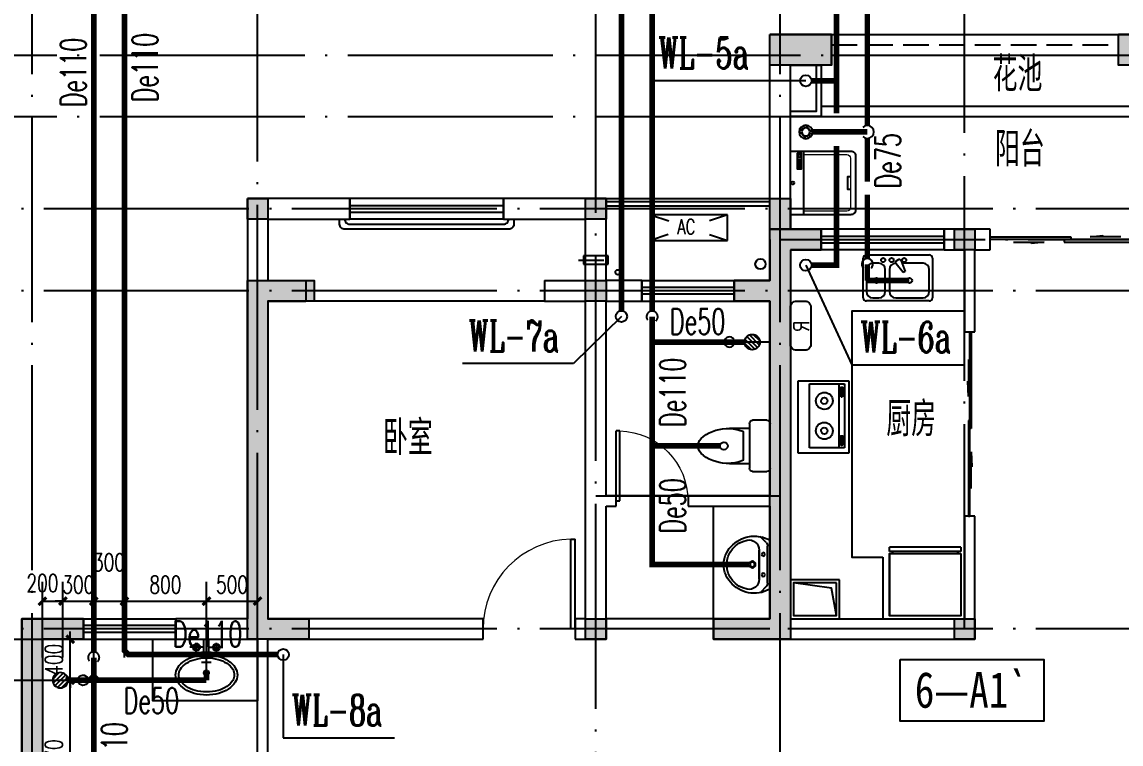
# Model space of a CAD drawing. Extents: x -287580 to -53108, y -522338 to -82629.
# Drawn here: x -226309 to -215583, y -339438 to -332393 of the extents above; entities that cross this region are included whole.
import ezdxf
from ezdxf.enums import TextEntityAlignment as Align

# ---------------------------------------------------------------- set-up
doc = ezdxf.new("R2010")
doc.units = 0
doc.header["$LTSCALE"] = 1000
doc.header["$MEASUREMENT"] = 0
doc.linetypes.add('DASH', pattern=[0.35, 0.25, -0.1])
doc.linetypes.add('DOTE', pattern=[2.42, 2, -0.2, 0.02, -0.2])
for name, color, linetype in [('DIM_污水', 3, 'Continuous'), ('DOTE', 99, 'Continuous'), ('EQUIP_地漏', 7, 'Continuous'), ('EQUIP_污水', 7, 'Continuous'), ('kan', 146, 'Continuous'), ('KTIAO', 124, 'Continuous'), ('PIPE-污水', 2, 'Continuous'), ('PUB_TEXT', 7, 'Continuous'), ('TEXT_污水', 4, 'Continuous'), ('TWT_DIM', 3, 'Continuous'), ('VPIPE-污水', 2, 'Continuous'), ('WALL', 9, 'Continuous'), ('WINDOW', 99, 'Continuous'), ('冷凝水管', 6, 'Continuous'), ('填充', 8, 'Continuous'), ('家具', 187, 'Continuous'), ('文字2', 7, 'Continuous'), ('栏杆', 169, 'Continuous'), ('空调、空调洞', 66, 'Continuous'), ('给排水标注', 4, 'Continuous'), ('表格', 157, 'Continuous')]:
    doc.layers.add(name, color=color, linetype=linetype)
doc.layers.add('RENDERING', color=125, linetype='Continuous', lineweight=13)
doc.layers.add('洁、厨具', color=8, linetype='Continuous', lineweight=9)
doc.styles.add('-宋体', font='', dxfattribs={"width": 0.8})
doc.styles.add('_ROMANC', font='romanc__.ttf', dxfattribs={"width": 0.700005})
doc.styles.add('_SIMPLEX', font='SIMPLEX.shx', dxfattribs={"width": 0.75})
doc.styles.add('_TCH_DIM_T3', font='SIMPLEX', dxfattribs={"width": 0.705882, "bigfont": 'GBCBIG'})
doc.styles.add('_TWT_PIPEDN', font='SIMPLEX', dxfattribs={"width": 0.8, "height": 2.5, "bigfont": 'HZTXT'})
doc.styles.add('_TWT_SERIAL', font='COMPLEX', dxfattribs={"width": 0.8, "height": 3, "bigfont": 'HZTXT'})
doc.styles.add('DIM_FONT', font='simplex_.ttf', dxfattribs={"width": 0.7, "bigfont": 'GBCBIG'})
doc.styles.get("Standard").update_dxf_attribs({"font": 'gbenor.shx', "bigfont": 'gbcbig.shx'})
doc.styles.get('-宋体').set_extended_font_data('SimSun')
doc.dimstyles.new('_TWT_ARCH&&75', dxfattribs={"dimtxt": 172.125, "dimasz": 75, "dimexe": 187.5, "dimexo": 225, "dimgap": 75, "dimtad": 1, "dimdec": 0, "dimzin": 0, "dimdsep": 46, "dimtxsty": '_TCH_DIM_T3', "dimblk": 'ARCHTICK', "dimcen": 0.09, "dimclrd": 4, "dimclre": 4, "dimclrt": 4, "dimazin": 2, "dimtfac": 1, "dimtdec": 0, "dimtix": 1, "dimtmove": 2, "dimatfit": 3, "dimfxl": 0, "dimtolj": 1, "dimtzin": 0, "dimarcsym": 0})

# ---------------------------------------------------------------- blocks, each defined once
blk = doc.blocks.new('ASDGFSDFGGDF')
at = {"layer": '家具'}
for p, q in [((695, -609), (695, 0)), ((695, -609), (695, 0)), ((0, -670), (0, -629)), ((0, -629), (28, -629)), ((28, -629), (28, -609)), ((695, -609), (666, -609)), ((666, -609), (666, -629)), ((666, -629), (695, -629)), ((695, -629), (695, -670)), ((0, -670), (695, -670))]:
    blk.add_line(p, q, dxfattribs=at)
for points in [[(0, -609), (0, 0), (695, 0), (695, -609)], [(666, -609), (28, -609), (28, -629), (666, -629)]]:
    blk.add_lwpolyline(points, close=True, dxfattribs=at)
blk = doc.blocks.new('sdfdsfgf')
at = {"layer": '家具'}
for points in [[(1414289, 21341), (1413809, 21341), (1413809, 20961), (1414289, 20961), (1414289, 21341)], [(1414259, 20991), (1414211, 21259), (1413839, 21311)]]:
    blk.add_lwpolyline(points, dxfattribs=at)
blk.add_lwpolyline([(1414259, 21311), (1413839, 21311), (1413839, 20991), (1414259, 20991)], close=True, dxfattribs=at)
blk = doc.blocks.new('A$C685A49D5')
at = {"layer": '家具'}
for p, q in [((31, 450), (644, 450)), ((0, 31), (0, 419)), ((153, 368), (92, 368)), ((390, 277), (320, 363)), ((340, 402), (325, 393)), ((369, 391), (408, 287)), ((583, 368), (377, 368)), ((675, 419), (675, 31)), ((31, 307), (31, 92)), ((215, 92), (215, 307)), ((256, 307), (256, 92)), ((408, 287), (390, 277)), ((644, 92), (644, 307)), ((644, 0), (31, 0)), ((92, 31), (153, 31)), ((317, 31), (583, 31))]:
    blk.add_line(p, q, dxfattribs=at)
for centre, radius in [((194, 399), 20.5), ((276, 399), 20.5), ((399, 399), 20.5), ((128, 199), 25.6), ((450, 199), 25.6)]:
    blk.add_circle(centre, radius, dxfattribs=at)
for centre, radius, start, end in [((31, 419), 30.7, 90, 180), ((644, 419), 30.7, 0, 90), ((92, 307), 61.4, 90, 180), ((153, 307), 61.4, 0, 90), ((317, 307), 61.4, 90, 180), ((335, 376), 20.5, 120, 219.4623), ((350, 384), 20.5, 20.5377, 120), ((583, 307), 61.4, 0, 90), ((31, 31), 30.7, 180, 270), ((92, 92), 61.4, 180, 270), ((153, 92), 61.4, 270, 0), ((317, 92), 61.4, 180, 270), ((583, 92), 61.4, 270, 0), ((644, 31), 30.7, 270, 0)]:
    blk.add_arc(centre, radius, start, end, dxfattribs=at)
at = {"layer": '家具', "style": 'DIM_FONT', "width": 0.8, "flags": 9}
for tag in ['YSIZE', 'XSIZE']:
    blk.add_attdef(tag, (338, 450), '', height=0.5, rotation=270, dxfattribs=at)
blk = doc.blocks.new('$plan$00001601')
at = {"layer": '家具'}
for p, q in [((-350, 16), (350, 16)), ((-350, -484), (-350, 16)), ((350, 16), (350, -484)), ((-323, -98), (-323, -440)), ((299, -98), (-323, -98)), ((299, -440), (299, -98)), ((-323, -384), (299, -384)), ((-291, -407), (-291, -418)), ((-216, -416), (-280, -416)), ((-280, -416), (-280, -433)), ((-216, -433), (-216, -416)), ((-199, -408), (-199, -418)), ((182, -407), (182, -418)), ((193, -416), (193, -433)), ((257, -416), (193, -416)), ((257, -433), (257, -416)), ((274, -408), (274, -418)), ((350, -484), (-350, -484)), ((-323, -440), (299, -440)), ((-280, -433), (-216, -433)), ((193, -433), (257, -433))]:
    blk.add_line(p, q, dxfattribs=at)
for points in [[(-199, -408, 0.259034), (-201, -404, 0.076276), (-213, -399, 0.036515), (-226, -397, 0.026615), (-245, -396, 0.026615), (-264, -397, 0.036515), (-277, -399, 0.076276), (-289, -404, 0.259034), (-291, -408, 0.078462), (-291, -409, 0.056762)], [(-199, -418, 0.259034), (-201, -415, 0.076276), (-213, -410, 0.036515), (-226, -407, 0.026615), (-245, -406, 0.026615), (-264, -407, 0.036515), (-277, -410, 0.076276), (-289, -415, 0.259034), (-291, -418, 0.259034), (-289, -422, 0.056762), (-280, -426, 0.036515)], [(-216, -427, 0.008736), (-213, -427, 0.076276), (-201, -422, 0.259034), (-199, -418, 0.259034)], [(274, -408, 0.259034), (272, -404, 0.076276), (260, -399, 0.036515), (247, -397, 0.026615), (228, -396, 0.026615), (209, -397, 0.036515), (196, -399, 0.076276), (184, -404, 0.259034), (182, -408, 0.078462), (182, -409, 0.056762)], [(274, -418, 0.259034), (272, -415, 0.076276), (260, -410, 0.036515), (247, -407, 0.026615), (228, -406, 0.026615), (209, -407, 0.036515), (196, -410, 0.076276), (184, -415, 0.259034), (182, -418, 0.259034), (184, -422, 0.056762), (193, -426, 0.036515)], [(257, -427, 0.008736), (260, -427, 0.076276), (272, -422, 0.259034), (274, -418, 0.259034)]]:
    blk.add_lwpolyline(points, format="xyb", dxfattribs=at)
for centre, radius, start, end in [((-158, -243), 82.5, 0.964, 0), ((-158, -243), 31.6, 0.6532, 0), ((134, -243), 82.5, 180, 179.036), ((134, -243), 31.6, 180, 179.3468)]:
    blk.add_arc(centre, radius, start, end, dxfattribs=at)
blk = doc.blocks.new('A$C3451006C')
blk.add_lwpolyline([(-50, 330), (-50, -30, 0.414214), (10, -90), (90, -90, 0.414214), (150, -30), (150, 330, 0.414214), (90, 390), (10, 390, 0.414214)], format="xyb", close=True)
at = {"style": '_SIMPLEX', "width": 0.8}
blk.add_text('R', height=150, rotation=270, dxfattribs=at).set_placement((-32, 144), align=Align.CENTER)
blk = doc.blocks.new('$plan$00001623')
at = {"layer": '家具', "linetype": 'Continuous'}
blk.add_line((-341, -145), (342, -145), dxfattribs=at)
at = {"layer": '家具'}
blk.add_lwpolyline([(295, -706), (-295, -706, -0.414214), (-345, -656), (-345, 0), (345, 0), (345, -656, -0.414214)], format="xyb", close=True, dxfattribs=at)
for points in [[(323, -72), (152, -72), (152, -120), (323, -120)], [(163, -86), (177, -86), (177, -99), (163, -99)], [(189, -86), (202, -86), (202, -99), (189, -99)], [(213, -86), (227, -86), (227, -99), (213, -99)], [(239, -86), (253, -86), (253, -99), (239, -99)], [(281, -110), (309, -110), (309, -80), (281, -80)]]:
    blk.add_lwpolyline(points, close=True, dxfattribs=at)
at = {"layer": '家具', "lineweight": 13}
blk.add_lwpolyline([(307, -145), (307, -611, -0.414214), (267, -651), (-267, -651, -0.414214), (-307, -611), (-307, -145)], format="xyb", dxfattribs=at)
at = {"layer": '家具'}
blk.add_lwpolyline([(-71, -651), (-71, -623), (0, -623), (71, -623), (71, -651)], dxfattribs=at)
blk.add_circle((0, -25), 16, dxfattribs=at)
blk = doc.blocks.new('90304092557924')
at = {"layer": 'KTIAO', "color": 99}
for p, q in [((-375, 125), (-198, 66)), ((-375, 125), (-375, -125)), ((375, 125), (-375, 125)), ((375, 125), (198, 66)), ((375, -125), (375, 125)), ((-203, -68), (-375, -125)), ((200, -67), (375, -125)), ((-375, -125), (375, -125))]:
    blk.add_line(p, q, dxfattribs=at)
at = {"layer": 'KTIAO', "color": 99, "style": '_ROMANC', "width": 0.7}
blk.add_text('AC', height=148.6, dxfattribs=at).set_placement((-113, -66))
at = {"layer": 'KTIAO', "color": 99, "style": 'DIM_FONT', "oblique": 0, "width": 0.6, "flags": 9}
for tag in ['XSIZE', 'YSIZE']:
    blk.add_attdef(tag, (-375, -125), '', height=0.5, dxfattribs=at)
blk = doc.blocks.new('M_E6')
for p, q in [((-240, 0), (-270, -79)), ((240, 0), (-240, 0)), ((-237, 0), (239, 0)), ((240, 0), (270, -79)), ((-213, -36), (-271, -91)), ((-179, -23), (181, -23)), ((141, -105), (-141, -105)), ((-141, -105), (141, -105)), ((217, -37), (274, -95))]:
    blk.add_line(p, q)
for centre, radius in [((-99, -65), 16.3), ((101, -65), 16.3), ((2, -172), 31.6), ((2, -172), 23)]:
    blk.add_circle(centre, radius)
for centre, radius, start, end in [((28, -152), 307, 166.1751, 244.7296), ((-141, -205), 100, 90, 190.5602), ((-179, -73), 50, 90, 133.181), ((-28, -152), 307, 297.0639, 13.8249), ((141, -205), 100, 349.4398, 90), ((181, -73), 50, 44.5607, 90), ((0, -179), 243, 190.5602, 349.4398), ((0, -201), 250, 245.8071, 296.4628), ((28, -152), 307, 266.589, 266.5936)]:
    blk.add_arc(centre, radius, start, end)
at = {"width": 0.8, "flags": 9}
for tag in ['XSIZE', 'YSIZE']:
    blk.add_attdef(tag, (0, 0), '', height=0.5, dxfattribs=at)
blk = doc.blocks.new('1')
for p, q in [((-520, 231), (-380, 231)), ((-550, -239), (-550, 201)), ((-350, 201), (-350, 151)), ((-350, 151), (-350, -189)), ((-350, 151), (-154, 151)), ((-289, 121), (-289, -159)), ((-154, -189), (-350, -189)), ((-350, -189), (-350, -239)), ((-380, -269), (-520, -269))]:
    blk.add_line(p, q)
for centre, radius, start, end in [((-520, 201), 30, 90, 180), ((-380, 201), 30, 360, 90), ((-137, -247), 398, 92.544, 112.5495), ((-137, -247), 398, 53.3619, 92.544), ((40, -19), 110, 303.4509, 56.5491), ((-137, 208), 398, 247.4505, 267.456), ((-137, 208), 398, 267.456, 306.6381), ((-520, -239), 30, 180, 270), ((-380, -239), 30, 270, 360)]:
    blk.add_arc(centre, radius, start, end)
blk = doc.blocks.new('4')
at = {"layer": '家具'}
for p, q in [((2941801, -560087), (2941801, -559951)), ((2941897, -560087), (2941723, -560087)), ((2941864, -560013), (2941757, -560013)), ((2941851, -560063), (2941851, -560160)), ((2941851, -560087), (2941851, -560136)), ((2941897, -560087), (2941897, -560136)), ((2941951, -560063), (2941951, -560160)), ((2941897, -560136), (2941723, -560136)), ((2941864, -560210), (2941757, -560210)), ((2941801, -560136), (2941801, -560272)), ((2942094, -560111), (2941837, -560111))]:
    blk.add_line(p, q, dxfattribs=at)
for points in [[(2941874, -560110, -0.066088), (2941890, -559990, -0.078703), (2941932, -559897, -0.107168), (2942000, -559829, -0.142355), (2942071, -559809, -0.142355), (2942141, -559829, -0.107168), (2942209, -559897, -0.078703), (2942251, -559990, -0.066088), (2942267, -560110, -0.066088), (2942251, -560230, -0.078703), (2942209, -560323, -0.107168), (2942141, -560390, -0.142355), (2942071, -560411, -0.142355), (2942000, -560390, -0.107168), (2941932, -560323, -0.078703), (2941890, -560230, -0.066088)], [(2941904, -560110, -0.066088), (2941919, -559997, -0.078703), (2941957, -559913, -0.107168), (2942016, -559854, -0.142355), (2942071, -559839, -0.142355), (2942125, -559854, -0.107168), (2942184, -559913, -0.078703), (2942222, -559997, -0.066088), (2942237, -560110, -0.066088), (2942222, -560222, -0.078703), (2942184, -560306, -0.107168), (2942125, -560365, -0.142355), (2942071, -560381, -0.142355), (2942016, -560365, -0.107168), (2941957, -560306, -0.078703), (2941919, -560222, -0.066088)]]:
    blk.add_lwpolyline(points, format="xyb", close=True, dxfattribs=at)
for centre, radius in [((2941801, -560014), 34.1), ((2941801, -560014), 24.4), ((2942051, -560111), 24.4), ((2941801, -560208), 34.1), ((2941801, -560208), 24.4)]:
    blk.add_circle(centre, radius, dxfattribs=at)
blk = doc.blocks.new('$lvtry$00000168')
at = {"color": 0}
blk.add_line((0, 0), (0, -395), dxfattribs=at)
blk.add_arc((0, -395), 50, 121.0332, 58.9668, dxfattribs=at)
for p in [(0, 0), (0, -223)]:
    blk.add_point(p, dxfattribs=at)
blk = doc.blocks.new('$lvtry$00000171')
for p, q in [((-74, 11), (-11, 74)), ((-70, -27), (27, 70)), ((-53, -53), (53, 53)), ((-27, -70), (70, 27)), ((11, -74), (74, -11))]:
    blk.add_line(p, q)
blk.add_circle((0, 0), 75)
blk.add_point((0, 0))
blk = doc.blocks.new('A$C6BE329BC')
at = {"layer": '家具'}
blk.add_blockref('$lvtry$00000168', (75, 445), dxfattribs=at)
at = {"layer": '家具', "rotation": 180}
blk.add_blockref('$lvtry$00000171', (75, 271), dxfattribs=at)
blk = doc.blocks.new('A$C06D6341B')
at = {"layer": '空调、空调洞', "linetype": 'DASH'}
for p, q in [((40, 0), (40, 340)), ((80, 290), (0, 290)), ((0, 290), (0, 50)), ((80, 50), (80, 290)), ((0, 50), (80, 50))]:
    blk.add_line(p, q, dxfattribs=at)
blk = doc.blocks.new('A$C38123D1C')
at = {"layer": '填充'}
for points in [[(7300, 14500), (7900, 14500), (7900, 14200), (7300, 14200)], [(10700, 14500), (11300, 14500), (11300, 14200), (10700, 14200)], [(2200, 12900), (2400, 12900), (2400, 12700), (2200, 12700)], [(5500, 12900), (5700, 12900), (5700, 12700), (5500, 12700)], [(7300, 12900), (7500, 12900), (7500, 12600), (7300, 12600)], [(9100, 12600), (9300, 12600), (9300, 12400), (9100, 12400)], [(5500, 12100), (5700, 12100), (5700, 11900), (5500, 11900)], [(5500, 8800), (5700, 8800), (5700, 8600), (5500, 8600)], [(9100, 8800), (9300, 8800), (9300, 8600), (9100, 8600)]]:
    blk.add_hatch(color=256, dxfattribs=at).paths.add_polyline_path(points)
at = {"color": 6}
for points in [[(7300, 14500), (7900, 14500), (7900, 14200), (7300, 14200)], [(10700, 14500), (11300, 14500), (11300, 14200), (10700, 14200)], [(2200, 12900), (2400, 12900), (2400, 12700), (2200, 12700)], [(5500, 12900), (5700, 12900), (5700, 12700), (5500, 12700)], [(7300, 12900), (7500, 12900), (7500, 12600), (7300, 12600)], [(9100, 12600), (9300, 12600), (9300, 12400), (9100, 12400)], [(5500, 12100), (5700, 12100), (5700, 11900), (5500, 11900)], [(5500, 8800), (5700, 8800), (5700, 8600), (5500, 8600)], [(9100, 8800), (9300, 8800), (9300, 8600), (9100, 8600)]]:
    blk.add_lwpolyline(points, close=True, dxfattribs=at)
blk = doc.blocks.new('A$C21740D1F')
at = {"layer": '填充'}
h = blk.add_hatch(color=256, dxfattribs=at)
h.dxf.hatch_style = 1
h.paths.add_polyline_path([(48600, 16200), (48600, 15800), (49000, 15800), (49000, 16200)])
h.paths.add_polyline_path([(41200, 16200), (41200, 15800), (41600, 15800), (41600, 16200)])
h.paths.add_polyline_path([(18900, 15800), (18900, 16200), (18500, 16200), (18500, 15800)])
h.paths.add_polyline_path([(11500, 15800), (11500, 16200), (11100, 16200), (11100, 15800)])
h.paths.add_polyline_path([(57500, 3700), (57500, 3300), (57900, 3300), (57900, 3700)])
h.paths.add_polyline_path([(48600, 14100), (48600, 13700), (49000, 13700), (49000, 14100)])
h.paths.add_polyline_path([(44000, 14100), (44000, 13700), (44400, 13700), (44400, 14100)])
h.paths.add_polyline_path([(41200, 14100), (41200, 13700), (41600, 13700), (41600, 14100)])
h.paths.add_polyline_path([(32300, 3700), (32300, 3300), (32700, 3300), (32700, 3700)])
h.paths.add_polyline_path([(27800, 3300), (27800, 3700), (27400, 3700), (27400, 3300)])
h.paths.add_polyline_path([(18900, 13700), (18900, 14100), (18500, 14100), (18500, 13700)])
h.paths.add_polyline_path([(16100, 13700), (16100, 14100), (15700, 14100), (15700, 13700)])
h.paths.add_polyline_path([(11500, 13700), (11500, 14100), (11100, 14100), (11100, 13700)])
h.paths.add_polyline_path([(2600, 3300), (2600, 3700), (2200, 3700), (2200, 3300)])
h.paths.add_polyline_path([(47550, 10300), (47550, 8200), (47350, 8200), (47350, 10500), (47900, 10500), (47900, 10300)])
h.paths.add_polyline_path([(12750, 10500), (12750, 8200), (12550, 8200), (12550, 10300), (12200, 10300), (12200, 10500)])
h.paths.add_polyline_path([(7800, 0), (7300, 0), (7300, 2500), (7500, 2500), (7500, 200), (7800, 200)])
h.paths.add_polyline_path([(22700, 0), (22200, 0), (22200, 200), (22500, 200), (22500, 2500), (22700, 2500)])
h.paths.add_polyline_path([(37900, 0), (37400, 0), (37400, 2500), (37600, 2500), (37600, 200), (37900, 200)])
h.paths.add_polyline_path([(52800, 0), (52300, 0), (52300, 200), (52600, 200), (52600, 2500), (52800, 2500)])
h.paths.add_polyline_path([(56200, 0), (55550, 0), (55550, 200), (56000, 200), (56000, 2100), (56200, 2100)])
h.paths.add_polyline_path([(34650, 0), (34000, 0), (34000, 2100), (34200, 2100), (34200, 200), (34650, 200)])
h.paths.add_polyline_path([(26100, 0), (25450, 0), (25450, 200), (25900, 200), (25900, 2100), (26100, 2100)])
h.paths.add_polyline_path([(4550, 0), (3900, 0), (3900, 2100), (4100, 2100), (4100, 200), (4550, 200)])
h.paths.add_polyline_path([(500, 6500), (200, 6500), (200, 5000), (0, 5000), (0, 6700), (500, 6700)])
h.paths.add_polyline_path([(59900, 6500), (59600, 6500), (59600, 6700), (60100, 6700), (60100, 5000), (59900, 5000)])
h.paths.add_polyline_path([(60100, 1695), (60100, 0), (59400, 0), (59400, 200), (59900, 200), (59900, 1695)])
h.paths.add_polyline_path([(52800, 9800), (52800, 6700), (53350, 6700), (53350, 6500), (52600, 6500), (52600, 9800), (52600, 10300), (52300, 10300), (52300, 10500), (52800, 10500), (52800, 10000), (53150, 10000), (53150, 9800)])
h.paths.add_polyline_path([(37600, 10300), (37600, 9800), (37600, 6500), (36850, 6500), (36850, 6700), (37400, 6700), (37400, 9800), (37050, 9800), (37050, 10000), (37400, 10000), (37400, 10500), (37900, 10500), (37900, 10300)])
h.paths.add_polyline_path([(22700, 10500), (22700, 10000), (23050, 10000), (23050, 9800), (22700, 9800), (22700, 6700), (23250, 6700), (23250, 6500), (22500, 6500), (22500, 9800), (22500, 10300), (22200, 10300), (22200, 10500)])
h.paths.add_polyline_path([(7500, 9800), (7500, 6500), (6750, 6500), (6750, 6700), (7300, 6700), (7300, 9800), (6950, 9800), (6950, 10000), (7300, 10000), (7300, 10500), (7800, 10500), (7800, 10300), (7500, 10300)])
h.paths.add_polyline_path([(17250, 10300), (15450, 10300), (15450, 8900), (15250, 8900), (15250, 10500), (17450, 10500), (17450, 9900), (17250, 9900)])
h.paths.add_polyline_path([(42850, 10300), (42850, 9900), (42650, 9900), (42650, 10500), (44850, 10500), (44850, 8900), (44650, 8900), (44650, 10300)])
h.paths.add_polyline_path([(30000, 1800), (30000, 0), (29500, 0), (29500, 200), (29800, 200), (29800, 1800)])
h.paths.add_polyline_path([(30700, 6500), (30300, 6500), (30300, 4900), (30100, 4900), (30100, 6700), (30700, 6700)])
h.paths.add_polyline_path([(29800, 6500), (29400, 6500), (29400, 6700), (30000, 6700), (30000, 4900), (29800, 4900)])
h.paths.add_polyline_path([(30600, 0), (30100, 0), (30100, 1800), (30300, 1800), (30300, 200), (30600, 200)])
h.paths.add_polyline_path([(42100, 1900), (42100, 1000), (42600, 1000), (42600, 800), (42100, 800), (42100, 0), (41500, 0), (41500, 200), (41900, 200), (41900, 1000), (41900, 1900)])
h.paths.add_polyline_path([(48300, 1900), (48300, 1000), (48300, 200), (48700, 200), (48700, 0), (48100, 0), (48100, 800), (47600, 800), (47600, 1000), (48100, 1000), (48100, 1900)])
h.paths.add_polyline_path([(42850, 5400), (42850, 5100), (43500, 5100), (43500, 4100), (43300, 4100), (43300, 4900), (42650, 4900), (42100, 4900), (42100, 4800), (41900, 4800), (41900, 5100), (42650, 5100), (42650, 5400)])
h.paths.add_polyline_path([(47550, 5400), (47550, 5100), (48300, 5100), (48300, 4800), (48100, 4800), (48100, 4900), (47550, 4900), (46900, 4900), (46900, 4100), (46700, 4100), (46700, 5100), (47350, 5100), (47350, 5400)])
h.paths.add_polyline_path([(32950, 9800), (32500, 9800), (32500, 6700), (32900, 6700), (32900, 6500), (32300, 6500), (32300, 10000), (32950, 10000)])
h.paths.add_polyline_path([(57900, 10000), (57900, 6500), (57300, 6500), (57300, 6700), (57700, 6700), (57700, 9800), (57250, 9800), (57250, 10000)])
h.paths.add_polyline_path([(700, 0), (0, 0), (0, 1695), (200, 1695), (200, 200), (700, 200)])
h.paths.add_polyline_path([(18200, 1900), (18200, 1000), (18200, 200), (18600, 200), (18600, 0), (18000, 0), (18000, 800), (17500, 800), (17500, 1000), (18000, 1000), (18000, 1900)])
h.paths.add_polyline_path([(12000, 1900), (12000, 1000), (12500, 1000), (12500, 800), (12000, 800), (12000, 0), (11400, 0), (11400, 200), (11800, 200), (11800, 1000), (11800, 1900)])
h.paths.add_polyline_path([(17450, 5400), (17450, 5100), (18200, 5100), (18200, 4800), (18000, 4800), (18000, 4900), (17450, 4900), (16800, 4900), (16800, 4100), (16600, 4100), (16600, 5100), (17250, 5100), (17250, 5400)])
h.paths.add_polyline_path([(12750, 5400), (12750, 5100), (13400, 5100), (13400, 4100), (13200, 4100), (13200, 4900), (12550, 4900), (12000, 4900), (12000, 4800), (11800, 4800), (11800, 5100), (12550, 5100), (12550, 5400)])
h.paths.add_polyline_path([(27600, 9800), (27150, 9800), (27150, 10000), (27800, 10000), (27800, 6500), (27200, 6500), (27200, 6700), (27600, 6700)])
h.paths.add_polyline_path([(2400, 9800), (2400, 6700), (2800, 6700), (2800, 6500), (2200, 6500), (2200, 10000), (2850, 10000), (2850, 9800)])
at = {"color": 3}
for points in [[(37600, 10300), (37600, 9800), (37600, 6500), (36850, 6500), (36850, 6700), (37400, 6700), (37400, 9800), (37050, 9800), (37050, 10000), (37400, 10000), (37400, 10500), (37900, 10500), (37900, 10300)], [(32950, 9800), (32500, 9800), (32500, 6700), (32900, 6700), (32900, 6500), (32300, 6500), (32300, 10000), (32950, 10000)], [(30700, 6500), (30300, 6500), (30300, 4900), (30100, 4900), (30100, 6700), (30700, 6700)]]:
    blk.add_lwpolyline(points, close=True, dxfattribs=at)
blk = doc.blocks.new('_ArchTick')
at = {"color": 0, "linetype": 'ByBlock', "const_width": 0.4}
blk.add_lwpolyline([(-0.5, -0.5), (0.5, 0.5)], dxfattribs=at)
blk = doc.blocks.new('*D194')
at = {"layer": 'Defpoints', "color": 0}
for p in [(-226891, -338816), (-225837, -338816), (-226891, -340386)]:
    blk.add_point(p, dxfattribs=at)
at = {"layer": 'TWT_DIM', "color": 4, "lineweight": -2}
for p, q in [((-226666, -338816), (-225649, -338816)), ((-225837, -340386), (-225837, -338816)), ((-226666, -340386), (-225649, -340386))]:
    blk.add_line(p, q, dxfattribs=at)
at = {"layer": 'TWT_DIM', "color": 4, "lineweight": -2, "xscale": 75, "yscale": 75, "zscale": 75}
for p, rotation in [((-225837, -338816), 90), ((-225837, -340386), 270)]:
    blk.add_blockref('_ArchTick', p, dxfattribs=dict(at, rotation=rotation))
at = {"layer": 'TWT_DIM', "color": 4, "insert": (-225998, -339601), "char_height": 172.1, "attachment_point": 5, "rotation": 90, "style": '_TCH_DIM_T3'}
blk.add_mtext('\\A1;1570', dxfattribs=at)
blk = doc.blocks.new('*D195')
at = {"layer": 'Defpoints', "color": 0}
for p in [(-226891, -338416), (-225837, -338416), (-226891, -338816)]:
    blk.add_point(p, dxfattribs=at)
at = {"layer": 'TWT_DIM', "color": 4, "lineweight": -2}
for p, q in [((-225837, -338416), (-225837, -338341)), ((-226666, -338416), (-225649, -338416)), ((-225837, -338816), (-225837, -338416)), ((-226666, -338816), (-225649, -338816)), ((-225837, -338816), (-225837, -338891))]:
    blk.add_line(p, q, dxfattribs=at)
at = {"layer": 'TWT_DIM', "color": 4, "lineweight": -2, "xscale": 75, "yscale": 75, "zscale": 75}
for p, rotation in [((-225837, -338416), 270), ((-225837, -338816), 90)]:
    blk.add_blockref('_ArchTick', p, dxfattribs=dict(at, rotation=rotation))
at = {"layer": 'TWT_DIM', "color": 4, "insert": (-225998, -338616), "char_height": 172.1, "attachment_point": 5, "rotation": 90, "style": '_TCH_DIM_T3'}
blk.add_mtext('\\A1;400', dxfattribs=at)
blk = doc.blocks.new('*D196')
at = {"layer": 'Defpoints', "color": 0}
for p in [(-225909, -338044), (-226109, -338819), (-225909, -338819)]:
    blk.add_point(p, dxfattribs=at)
at = {"layer": 'TWT_DIM', "color": 4, "lineweight": -2}
for p, q in [((-226109, -338594), (-226109, -337857)), ((-225909, -338594), (-225909, -337857)), ((-226109, -338044), (-225909, -338044))]:
    blk.add_line(p, q, dxfattribs=at)
at = {"layer": 'TWT_DIM', "color": 4, "lineweight": -2, "xscale": 75, "yscale": 75, "zscale": 75, "rotation": 180}
blk.add_blockref('_ArchTick', (-226109, -338044), dxfattribs=at)
at = {"layer": 'TWT_DIM', "color": 4, "lineweight": -2, "xscale": 75, "yscale": 75, "zscale": 75}
blk.add_blockref('_ArchTick', (-225909, -338044), dxfattribs=at)
at = {"layer": 'TWT_DIM', "color": 4, "insert": (-226109, -337868), "char_height": 172.1, "attachment_point": 5, "style": '_TCH_DIM_T3'}
blk.add_mtext('\\A1;200', dxfattribs=at)
blk = doc.blocks.new('*D197')
at = {"layer": 'Defpoints', "color": 0}
for p in [(-225609, -338044), (-225909, -338819), (-225609, -338819)]:
    blk.add_point(p, dxfattribs=at)
at = {"layer": 'TWT_DIM', "color": 4, "lineweight": -2}
for p, q in [((-225909, -338594), (-225909, -337857)), ((-225609, -338594), (-225609, -337857)), ((-225909, -338044), (-225984, -338044)), ((-225909, -338044), (-225609, -338044)), ((-225609, -338044), (-225534, -338044))]:
    blk.add_line(p, q, dxfattribs=at)
at = {"layer": 'TWT_DIM', "color": 4, "lineweight": -2, "xscale": 75, "yscale": 75, "zscale": 75}
blk.add_blockref('_ArchTick', (-225909, -338044), dxfattribs=at)
at = {"layer": 'TWT_DIM', "color": 4, "lineweight": -2, "xscale": 75, "yscale": 75, "zscale": 75, "rotation": 180}
blk.add_blockref('_ArchTick', (-225609, -338044), dxfattribs=at)
at = {"layer": 'TWT_DIM', "color": 4, "insert": (-225759, -337883), "char_height": 172.1, "attachment_point": 5, "style": '_TCH_DIM_T3'}
blk.add_mtext('\\A1;300', dxfattribs=at)
blk = doc.blocks.new('*D198')
at = {"layer": 'Defpoints', "color": 0}
for p in [(-225309, -338044), (-225609, -338819), (-225309, -338819)]:
    blk.add_point(p, dxfattribs=at)
at = {"layer": 'TWT_DIM', "color": 4, "lineweight": -2}
for p, q in [((-225609, -338594), (-225609, -337857)), ((-225309, -338594), (-225309, -337857)), ((-225609, -338044), (-225309, -338044))]:
    blk.add_line(p, q, dxfattribs=at)
at = {"layer": 'TWT_DIM', "color": 4, "lineweight": -2, "xscale": 75, "yscale": 75, "zscale": 75, "rotation": 180}
blk.add_blockref('_ArchTick', (-225609, -338044), dxfattribs=at)
at = {"layer": 'TWT_DIM', "color": 4, "lineweight": -2, "xscale": 75, "yscale": 75, "zscale": 75}
blk.add_blockref('_ArchTick', (-225309, -338044), dxfattribs=at)
at = {"layer": 'TWT_DIM', "color": 4, "insert": (-225459, -337665), "char_height": 172.1, "attachment_point": 5, "style": '_TCH_DIM_T3'}
blk.add_mtext('\\A1;300', dxfattribs=at)
blk = doc.blocks.new('*D199')
at = {"layer": 'Defpoints', "color": 0}
for p in [(-224508, -338044), (-225309, -338819), (-224508, -338819)]:
    blk.add_point(p, dxfattribs=at)
at = {"layer": 'TWT_DIM', "color": 4, "lineweight": -2}
for p, q in [((-225309, -338594), (-225309, -337857)), ((-224508, -338594), (-224508, -337857)), ((-225309, -338044), (-224508, -338044))]:
    blk.add_line(p, q, dxfattribs=at)
at = {"layer": 'TWT_DIM', "color": 4, "lineweight": -2, "xscale": 75, "yscale": 75, "zscale": 75, "rotation": 180}
blk.add_blockref('_ArchTick', (-225309, -338044), dxfattribs=at)
at = {"layer": 'TWT_DIM', "color": 4, "lineweight": -2, "xscale": 75, "yscale": 75, "zscale": 75}
blk.add_blockref('_ArchTick', (-224508, -338044), dxfattribs=at)
at = {"layer": 'TWT_DIM', "color": 4, "insert": (-224909, -337883), "char_height": 172.1, "attachment_point": 5, "style": '_TCH_DIM_T3'}
blk.add_mtext('\\A1;800', dxfattribs=at)
blk = doc.blocks.new('*D200')
at = {"layer": 'Defpoints', "color": 0}
for p in [(-224009, -338044), (-224508, -338819), (-224009, -338819)]:
    blk.add_point(p, dxfattribs=at)
at = {"layer": 'TWT_DIM', "color": 4, "lineweight": -2}
for p, q in [((-224508, -338594), (-224508, -337857)), ((-224009, -338594), (-224009, -337857)), ((-224508, -338044), (-224009, -338044))]:
    blk.add_line(p, q, dxfattribs=at)
at = {"layer": 'TWT_DIM', "color": 4, "lineweight": -2, "xscale": 75, "yscale": 75, "zscale": 75, "rotation": 180}
blk.add_blockref('_ArchTick', (-224508, -338044), dxfattribs=at)
at = {"layer": 'TWT_DIM', "color": 4, "lineweight": -2, "xscale": 75, "yscale": 75, "zscale": 75}
blk.add_blockref('_ArchTick', (-224009, -338044), dxfattribs=at)
at = {"layer": 'TWT_DIM', "color": 4, "insert": (-224259, -337883), "char_height": 172.1, "attachment_point": 5, "style": '_TCH_DIM_T3'}
blk.add_mtext('\\A1;500', dxfattribs=at)
blk = doc.blocks.new('$TwtSys$00000147')
blk.add_circle((0, 0, 0), 25)
blk = doc.blocks.new('$DorLib2D$00000131')
at = {"color": 0, "linetype": 'Continuous'}
for p, q in [((0.15, 0.125), (0.2319, 0.1973)), ((0.2319, 0.1973), (0.2319, 0.125)), ((-0.5, 0.125), (-0.5, 0)), ((0.0192, 0.125), (-0.5, 0.125)), ((0.0192, 0), (0.0192, 0.125)), ((0.35, 0.125), (0.15, 0.125)), ((-0.5, 0), (0.0192, 0)), ((-0.024, 0), (0.5, 0)), ((-0.024, -0.125), (-0.024, 0)), ((0.5, 0), (0.5, -0.125)), ((-0.35, -0.125), (-0.15, -0.125)), ((-0.2319, -0.1973), (-0.2319, -0.125)), ((-0.15, -0.125), (-0.2319, -0.1973)), ((0.5, -0.125), (-0.024, -0.125))]:
    blk.add_line(p, q, dxfattribs=at)
blk = doc.blocks.new('$WINLIB2D$00000001')
at = {"color": 0}
for points in [[(-0.5, 0.5), (-0.5, -0.5)], [(-0.5, 0.5), (0.5, 0.5)], [(0.5, -0.5), (0.5, 0.5)], [(0.5, 0.1667), (-0.5, 0.1667)], [(0.5, -0.1667), (-0.5, -0.1667)], [(-0.5, -0.5), (0.5, -0.5)]]:
    blk.add_lwpolyline(points, dxfattribs=at)
blk = doc.blocks.new('$DorLib2D$00000001')
for p, q in [((0.45, 0.975), (0.5, 0.975)), ((0.45, 0), (0.45, 0.975)), ((0.5, 0), (0.5, 0.975)), ((0.5, 0), (0.45, 0))]:
    blk.add_line(p, q)
at = {"lineweight": 13}
blk.add_arc((0.475, 0), 0.975, 91.4693, 180, dxfattribs=at)
blk = doc.blocks.new('$TwtSys$00000327')
for p, q in [((-94, -9, 0), (9, 94, 0)), ((-9, -94, 0), (94, 9, 0)), ((12, 55, 0), (42, 84, 0)), ((40, 40, 0), (66, 66, 0)), ((55, 12, 0), (84, 42, 0)), ((-84, -42, 0), (-55, -12, 0)), ((-66, -66, 0), (-40, -40, 0)), ((-42, -84, 0), (-12, -55, 0))]:
    blk.add_line(p, q)
for radius in [94, 56.4]:
    blk.add_circle((0, 0, 0), radius)

msp = doc.modelspace()

# ---------------------------------------------------------------- hatches: boundary and pattern name
at = {"layer": 'PIPE-污水', "linetype": 'DASH'}
for points in [[(-218358.8, -334765.6), (-218358.8, -334793.1), (-218331.3, -334793.1)], [(-218358.8, -334765.6), (-218331.3, -334765.6), (-218331.3, -334793.1)], [(-220158.8, -335515.6), (-220186.3, -335515.6), (-220186.3, -335488.1)], [(-220158.8, -335515.6), (-220158.8, -335488.1), (-220186.3, -335488.1)], [(-220158.8, -337685.7), (-220158.8, -337713.2), (-220186.3, -337713.2)], [(-220158.8, -337685.7), (-220186.3, -337685.7), (-220186.3, -337713.2)], [(-225308.8, -338525.4), (-225336.3, -338525.4), (-225336.3, -338536.8)], [(-225308.8, -338525.4), (-225328.2, -338544.8), (-225336.3, -338536.8)], [(-225268.6, -338565.6), (-225288, -338585), (-225280, -338593.1)], [(-225268.6, -338565.6), (-225268.6, -338593.1), (-225280, -338593.1)], [(-225649, -338815.6), (-225649, -338843.1), (-225637.6, -338843.1)], [(-225649, -338815.6), (-225629.6, -338835.1), (-225637.6, -338843.1)], [(-225568.6, -338815.6), (-225588, -338835.1), (-225580, -338843.1)], [(-225568.6, -338815.6), (-225568.6, -338843.1), (-225580, -338843.1)]]:
    msp.add_hatch(color=256, dxfattribs=at).paths.add_polyline_path(points)

# ---------------------------------------------------------------- linework, layer by layer
at = {"color": 99}
msp.add_circle((-219102, -334754.6), 50, dxfattribs=at)
at = {"layer": 'DIM_污水'}
for p, q in [((-219065.5, -332965.6), (-220158.8, -332965.6)), ((-218658.8, -332965.6), (-219065.5, -332965.6)), ((-218658.8, -334765.6), (-218208.8, -335737.1, 0)), ((-220458.8, -335265.6), (-220926, -335726.5)), ((-220926, -335726.5), (-222010.5, -335726.5)), ((-218208.8, -335737.1, 0), (-217124.3, -335737.1, 0)), ((-223758.8, -338565.6), (-223758.8, -339377.1)), ((-223758.8, -339377.1), (-222674.3, -339377.1))]:
    msp.add_line(p, q, dxfattribs=at)
at = {"layer": 'DOTE', "linetype": 'DOTE'}
for p, q in [((-226208.8, -347422.5), (-226208.8, -327434.6)), ((-224008.8, -341015.6), (-224008.8, -327434.6)), ((-220708.8, -341515.6), (-220708.8, -327434.6)), ((-218908.8, -347422.5), (-218908.8, -327434.6)), ((-217108.8, -338315.6), (-217108.8, -327434.6)), ((-257009.5, -332715.6), (-195054, -332715.6)), ((-257009.5, -333315.6), (-195054, -333315.6)), ((-195054, -334215.6), (-233808.8, -334215.6)), ((-218908.8, -334515.6), (-203708.8, -334515.6)), ((-195054, -335015.6), (-233808.8, -335015.6)), ((-220708.8, -337015.6), (-218908.8, -337015.6)), ((-195054, -338315.6), (-257009.5, -338315.6))]:
    msp.add_line(p, q, dxfattribs=at)
at = {"layer": 'kan'}
for p, q in [((-218408.8, -332515.6), (-215608.8, -332515.6)), ((-218408.8, -332715.6), (-215608.8, -332715.6))]:
    msp.add_line(p, q, dxfattribs=at)
at = {"layer": 'kan', "linetype": 'DASH'}
msp.add_line((-218408.8, -332615.6), (-215608.8, -332615.6), dxfattribs=at)
at = {"layer": 'kan', "color": 124}
for p, q in [((-218508.8, -333215.6), (-215208.8, -333215.6)), ((-218808.8, -333315.6), (-215208.8, -333315.6))]:
    msp.add_line(p, q, dxfattribs=at)
at = {"layer": 'kan'}
msp.add_lwpolyline([(-220608.8, -334115.6), (-219008.8, -334115.6)], dxfattribs=at)
at = {"layer": 'PIPE-污水', "linetype": 'DASH', "const_width": 55}
for points in [[(-225608.8, -327208.9), (-225608.8, -338539)], [(-225308.8, -327182.7), (-225308.8, -338525.4)], [(-220458.8, -335210.6), (-220458.8, -327208.9)], [(-220158.8, -335213.5), (-220158.8, -327182.7)], [(-218358.8, -332965.6), (-218358.8, -327192.9)], [(-218058.8, -333402.3), (-218058.8, -327201.3)], [(-218603.8, -332965.6), (-218358.8, -332965.6)], [(-218358.8, -334765.6), (-218358.8, -333602.5)], [(-218058.8, -333952.3), (-218058.8, -333528.8)], [(-218058.8, -334701), (-218058.8, -334078.8)], [(-218603.8, -334765.6), (-218358.8, -334765.6)], [(-218058.8, -334915.5), (-218058.8, -334756)], [(-217648.3, -334915.5), (-218058.8, -334915.5)], [(-220158.8, -335515.6), (-220158.8, -335268.5)], [(-220158.8, -336529.5), (-220158.8, -335515.6)], [(-219257.4, -335515.6), (-220158.8, -335515.6)], [(-220158.8, -337685.7), (-220158.8, -336529.5)], [(-219496.3, -336529.5), (-220158.8, -336529.5)], [(-219212.9, -337685.7), (-220158.8, -337685.7)], [(-225268.6, -338565.6), (-225308.8, -338525.4)], [(-225608.8, -338594), (-225608.8, -338775.4)], [(-223813.8, -338565.6), (-225268.6, -338565.6)], [(-225861, -338815.6), (-225649, -338815.6)], [(-225649, -338815.6), (-225608.8, -338775.4)], [(-225568.6, -338815.6), (-225608.8, -338775.4)], [(-225608.8, -338775.4), (-225608.8, -340384.1)], [(-224508.8, -338815.6), (-225568.6, -338815.6)]]:
    msp.add_lwpolyline(points, dxfattribs=at)
at = {"layer": 'PIPE-污水', "const_width": 55}
for points in [[(-218358.8, -333285.6), (-218358.8, -332965.6)], [(-218593, -333465.6), (-218058.8, -333465.6)], [(-224509.4, -338719.5), (-224508.8, -338815.6)]]:
    msp.add_lwpolyline(points, dxfattribs=at)
at = {"layer": 'PIPE-污水'}
for centre, radius, start, end in [((-218058.8, -333465.6), 63.3, 225, 135), ((-218058.8, -334756), 55, 315, 225)]:
    msp.add_arc(centre, radius, start, end, dxfattribs=at)
at = {"layer": 'PIPE-污水', "linetype": 'DASH'}
for centre in [(-220158.8, -335268.5), (-225608.8, -338594)]:
    msp.add_arc(centre, 55, 315, 225, dxfattribs=at)
at = {"layer": 'VPIPE-污水'}
for centre in [(-218658.8, -332965.6), (-218658.8, -334765.6), (-220458.8, -335265.6), (-223758.8, -338565.6)]:
    msp.add_circle(centre, 55, dxfattribs=at)
at = {"layer": 'WALL'}
for p, q in [((-219008.8, -334515.6), (-219008.8, -332515.6)), ((-218408.8, -332515.6), (-219008.8, -332515.6)), ((-218408.8, -332815.6), (-218408.8, -332515.6)), ((-215208.8, -332515.6), (-215608.8, -332515.6)), ((-215608.8, -332815.6), (-215608.8, -332515.6)), ((-218808.8, -334415.6), (-218808.8, -332815.6)), ((-218408.8, -332815.6), (-218808.8, -332815.6)), ((-215208.8, -332815.6), (-215608.8, -332815.6)), ((-223108.8, -334115.6), (-224108.8, -334115.6)), ((-224108.8, -334115.6), (-224108.8, -335015.6)), ((-223108.8, -334315.6), (-223108.8, -334115.6)), ((-220608.8, -334115.6), (-221608.8, -334115.6)), ((-221608.8, -334115.6), (-221608.8, -334315.6)), ((-220608.8, -334915.6), (-220608.8, -334115.6)), ((-223908.8, -334315.6), (-223108.8, -334315.6)), ((-223908.8, -334315.6), (-223908.8, -334915.6)), ((-221608.8, -334315.6), (-220808.8, -334315.6)), ((-220808.8, -334915.6), (-220808.8, -334315.6)), ((-218508.8, -334415.6), (-218808.8, -334415.6)), ((-218508.8, -334615.6), (-218508.8, -334415.6)), ((-217108.8, -334415.6), (-217308.8, -334415.6)), ((-217308.8, -334415.6), (-217308.8, -334615.6)), ((-216858.8, -334415.6), (-217108.8, -334415.6)), ((-216858.8, -334615.6), (-216858.8, -334415.6)), ((-219008.8, -334515.6), (-219008.8, -334915.6)), ((-218808.8, -334615.6), (-218808.8, -335015.6)), ((-218808.8, -334615.6), (-218508.8, -334615.6)), ((-217308.8, -334615.6), (-217108.8, -334615.6)), ((-217108.8, -334615.6), (-217108.8, -335415.6)), ((-217008.8, -335415.6), (-217008.8, -334615.6)), ((-217008.8, -334615.6), (-216858.8, -334615.6)), ((-223908.8, -334915.6), (-223539.8, -334915.6)), ((-223539.8, -334915.6), (-223539.8, -335115.6)), ((-221208.8, -334915.6), (-220808.8, -334915.6)), ((-221208.8, -334915.6), (-221208.8, -335115.6)), ((-220258.8, -334915.6), (-220608.8, -334915.6)), ((-220258.8, -335115.6), (-220258.8, -334915.6)), ((-219008.8, -334915.6), (-219358.8, -334915.6)), ((-219358.8, -334915.6), (-219358.8, -335115.6)), ((-224108.8, -335015.6), (-224108.8, -338215.6)), ((-218808.8, -335015.6), (-218808.8, -337015.6)), ((-223908.8, -335115.6), (-223539.8, -335115.6)), ((-223908.8, -335115.6), (-223908.8, -338215.6)), ((-221208.8, -335115.6), (-220808.8, -335115.6)), ((-220808.8, -337015.6), (-220808.8, -335115.6)), ((-220608.8, -335115.6), (-220258.8, -335115.6)), ((-220608.8, -337015.6), (-220608.8, -335115.6)), ((-219358.8, -335115.6), (-219008.8, -335115.6)), ((-219008.8, -335115.6), (-219008.8, -337015.6)), ((-217108.8, -335415.6), (-217008.8, -335415.6)), ((-220808.8, -338215.6), (-220808.8, -337015.6)), ((-220508.8, -337015.6), (-220608.8, -337015.6)), ((-220508.8, -337115.6), (-220508.8, -337015.6)), ((-219008.8, -337015.6), (-219808.8, -337015.6)), ((-219808.8, -337015.6), (-219808.8, -337115.6)), ((-218808.8, -337015.6), (-218808.8, -338215.6)), ((-220608.8, -338215.6), (-220608.8, -337115.6)), ((-220608.8, -337115.6), (-220508.8, -337115.6)), ((-219808.8, -337115.6), (-219008.8, -337115.6)), ((-219008.8, -337115.6), (-219008.8, -338215.6)), ((-217008.8, -337215.6), (-217108.8, -337215.6)), ((-217108.8, -337215.6), (-217108.8, -338215.6)), ((-217008.8, -338415.6), (-217008.8, -337215.6)), ((-226308.8, -338215.6), (-226308.8, -341115.6)), ((-225708.8, -338215.6), (-226308.8, -338215.6)), ((-225708.8, -338415.6), (-225708.8, -338215.6)), ((-224108.8, -338215.6), (-224808.8, -338215.6)), ((-224808.8, -338215.6), (-224808.8, -338415.6)), ((-221808.8, -338215.6), (-223908.8, -338215.6)), ((-221808.8, -338415.6), (-221808.8, -338215.6)), ((-220808.8, -338215.6), (-220908.8, -338215.6)), ((-220908.8, -338215.6), (-220908.8, -338415.6)), ((-220608.8, -338415.6), (-220608.8, -338215.6)), ((-219008.8, -338215.6), (-219558.8, -338215.6)), ((-219558.8, -338215.6), (-219558.8, -338415.6)), ((-218808.8, -338215.6), (-217108.8, -338215.6)), ((-226108.8, -338415.6), (-226108.8, -341115.6)), ((-226108.8, -338415.6), (-225708.8, -338415.6)), ((-224808.8, -338415.6), (-224008.8, -338415.6)), ((-224008.8, -339615.6), (-224008.8, -338415.6)), ((-223908.8, -338415.6), (-221808.8, -338415.6)), ((-223908.8, -339515.6), (-223908.8, -338415.6)), ((-220908.8, -338415.6), (-220708.8, -338415.6)), ((-220708.8, -338415.6), (-220608.8, -338415.6)), ((-219558.8, -338415.6), (-218908.8, -338415.6)), ((-218908.8, -338415.6), (-217008.8, -338415.6))]:
    msp.add_line(p, q, dxfattribs=at)
at = {"layer": 'WINDOW'}
for p, q in [((-221208.8, -335115.6), (-223539.8, -335115.6)), ((-219808.8, -337015.6), (-220508.8, -337015.6)), ((-219558.8, -338215.6), (-220608.8, -338215.6))]:
    msp.add_line(p, q, dxfattribs=at)
at = {"layer": 'WINDOW', "linetype": 'DASH'}
for p, q in [((-220608.8, -338215.6), (-220608.8, -338415.6)), ((-219558.8, -338415.6), (-219558.8, -338215.6))]:
    msp.add_line(p, q, dxfattribs=at)
at = {"layer": '冷凝水管'}
msp.add_circle((-220492.3, -334834.9, -76423.5), 25, dxfattribs=at)
at = {"layer": '家具'}
msp.add_line((-217908.8, -337615.6, 0), (-217908.8, -338215.6, 0), dxfattribs=at)
at = {"layer": '家具', "elevation": 0}
for points in [[(-217108.8, -335215.6), (-217108.8, -335215.6), (-218208.8, -335215.6), (-218208.8, -335215.6), (-218208.8, -337615.6), (-218208.8, -337615.6), (-218208.8, -337615.6), (-217908.8, -337615.6)], [(-219008.8, -338315.6), (-219558.8, -338315.6), (-219558.8, -337415.6), (-219558.8, -337115.6), (-219008.8, -337115.6)]]:
    msp.add_lwpolyline(points, dxfattribs=at)
at = {"layer": '家具'}
msp.add_lwpolyline([(-225030.3, -338415.6), (-224008.8, -338415.6), (-224008.8, -339015.6), (-225030.3, -339015.6)], close=True, dxfattribs=at)
at = {"layer": '文字2', "color": 5, "elevation": 0}
msp.add_lwpolyline([(-217737.3, -338614), (-216337.3, -338614), (-216337.3, -339214), (-217737.3, -339214)], close=True, dxfattribs=at)
at = {"layer": '栏杆'}
for points in [[(-220608.8, -334145.6), (-219008.8, -334145.6)], [(-220608.8, -334185.6), (-219008.8, -334185.6)]]:
    msp.add_lwpolyline(points, dxfattribs=at)
for points in [[(-221508.8, -334315.6), (-221508.8, -334365.6, -0.4142136), (-221558.8, -334415.6), (-223158.8, -334415.6, -0.4142136), (-223208.8, -334365.6), (-223208.8, -334315.6)], [(-223158.8, -334315.6), (-223158.8, -334315.6, 0.4142136), (-223108.8, -334365.6), (-221608.8, -334365.6, 0.4142136), (-221558.8, -334315.6), (-221558.8, -334315.6)]]:
    msp.add_lwpolyline(points, format="xyb", dxfattribs=at)
at = {"layer": '给排水标注'}
for points in [[(-218808.8, -333315.6), (-218808.8, -332815.6), (-218508.8, -332815.6), (-218508.8, -333315.6)], [(-218808.8, -332815.6), (-218558.8, -332815.6), (-218558.8, -333265.6), (-218808.8, -333265.6)]]:
    msp.add_lwpolyline(points, close=True, dxfattribs=at)

# ---------------------------------------------------------------- block references
at = {"rotation": 269.9999999999783}
msp.add_blockref('A$C6BE329BC', (-219453.8, -335440.6), dxfattribs=at)
at = {"xscale": -1, "rotation": 89.99999999997826}
msp.add_blockref('A$C6BE329BC', (-225663.8, -338740.6), dxfattribs=at)
at = {"layer": 'EQUIP_地漏', "xscale": 0.7, "yscale": -0.7, "zscale": 0.7, "rotation": 180}
msp.add_blockref('$TwtSys$00000327', (-218658.8, -333465.6), dxfattribs=at)
at = {"layer": 'EQUIP_污水', "xscale": 1.5, "yscale": 1.5, "zscale": 1.5, "rotation": 1.667526652859289e-11}
msp.add_blockref('$TwtSys$00000147', (-219458.8, -336529.5), dxfattribs=at)
at = {"layer": 'RENDERING'}
msp.add_blockref('90304092557924', (-219798.3, -334398.5), dxfattribs=at)
at = {"layer": 'WINDOW'}
for name, p, xscale, yscale, zscale, rotation in [('$WINLIB2D$00000001', (-222358.8, -334215.6), 1500, 200, 1500, 180), ('$WINLIB2D$00000001', (-217908.8, -334515.6), 1200, 200, 1200, 180), ('$DorLib2D$00000131', (-216108.8, -334515.6), 1500, 200, 1500, 179.9999999902083), ('$DorLib2D$00000131', (-217058.8, -336315.6), 1800, 100, 1800, 90), ('$DorLib2D$00000001', (-220158.8, -337065.6), 700, -700, 700, 180), ('$WINLIB2D$00000001', (-225258.8, -338315.6), 900, 200, 900, 359.9999999932723)]:
    msp.add_blockref(name, p, dxfattribs=dict(at, xscale=xscale, yscale=yscale, zscale=zscale, rotation=rotation))
at = {"layer": 'WINDOW', "xscale": 900, "zscale": 900}
for name, p, yscale in [('$WINLIB2D$00000001', (-219808.8, -335015.6), 200), ('$DorLib2D$00000001', (-221358.8, -338315.6), 900)]:
    msp.add_blockref(name, p, dxfattribs=dict(at, yscale=yscale))
at = {"layer": '家具'}
for name, p in [('A$C685A49D5', (-218098.3, -335114.9, 0)), ('sdfdsfgf', (-1632617.8, -359176.2))]:
    msp.add_blockref(name, p, dxfattribs=at)
at = {"layer": '家具', "xscale": -1}
for name, p in [('A$C3451006C', (-218658.8, -335506.3, 0)), ('1', (-219558.3, -336510.3))]:
    msp.add_blockref(name, p, dxfattribs=at)
for name, p, rotation in [('$plan$00001601', (-218721.5, -336247.8, 0), 90), ('M_E6', (-219008.8, -337688.1, 0), 270)]:
    msp.add_blockref(name, p, dxfattribs=dict(at, rotation=rotation))
at = {"layer": '家具'}
for name, p, rotation in [('ASDGFSDFGGDF', (-217146.5, -338187.2, 0), 180), ('4', (335602, 2603307, -292.7), 270)]:
    msp.add_blockref(name, p, dxfattribs=dict(at, rotation=rotation))
at = {"layer": '洁、厨具', "xscale": 0.9000000001396984, "yscale": 0.9000000001396984, "zscale": 0.9000000001396984, "rotation": 90.00000000000001}
msp.add_blockref('$plan$00001623', (-218808.8, -333963.1), dxfattribs=at)
at = {"layer": '空调、空调洞', "rotation": 270}
msp.add_blockref('A$C06D6341B', (-220878.8, -334675.6, -76423.5), dxfattribs=at)
at = {"layer": '表格'}
for name, p in [('A$C21740D1F', (-256408.8, -344915.6)), ('A$C38123D1C', (-226308.8, -347015.6))]:
    msp.add_blockref(name, p, dxfattribs=at)

# ---------------------------------------------------------------- texts
at = {"layer": 'DIM_污水', "color": 7, "style": '_TWT_SERIAL', "width": 0.64}
for s, p in [('WL-5a', (-220098.8, -332845.6)), ('WL-7a', (-221950.5, -335606.5)), ('WL-6a', (-218126, -335617.1, 0)), ('WL-8a', (-223676, -339257.1))]:
    msp.add_text(s, height=300, dxfattribs=at).set_placement(p)
at = {"layer": 'PUB_TEXT'}
for s, p in [('花池', (-216836.4, -333071.1, 0)), ('花池', (-216836.4, -333071.1, 0)), ('花池', (-216836.4, -333071.1)), ('阳台', (-216813, -333803.3, 0)), ('阳台', (-216813, -333803.3, 0)), ('阳台', (-216813, -333803.3)), ('厨房', (-217873.3, -336435.5, 0)), ('卧室', (-222786.8, -336619, 0))]:
    msp.add_text(s, height=337.59, dxfattribs=at).set_placement(p)
at = {"layer": 'TEXT_污水', "linetype": 'DASH', "style": '_TWT_PIPEDN', "width": 0.64}
for s, p in [('De110', (-225683.8, -333225.2)), ('De110', (-224983.8, -333177.8)), ('De75', (-217733.8, -334018.7)), ('De110', (-219833.8, -336346.4)), ('De50', (-219833.8, -337385.7)), ('De110', (-225283.8, -339903.6))]:
    msp.add_text(s, height=250, rotation=90, dxfattribs=at).set_placement(p)
for s, p in [('De50', (-219986.2, -335440.6)), ('De110', (-224837.5, -338490.6)), ('De50', (-225316.8, -339140.6))]:
    msp.add_text(s, height=250, dxfattribs=at).set_placement(p)
at = {"layer": '文字2', "color": 63, "style": '-宋体', "width": 0.8}
msp.add_text('6—A1`', height=350, dxfattribs=at).set_placement((-217044, -338909, 0), align=Align.MIDDLE_CENTER)

# ---------------------------------------------------------------- dimensions: what is measured, and where the dimension line sits
at = {"layer": 'TWT_DIM'}
for base, p1, p2, picture, middle in [((-225308.8, -338044.1), (-225608.8, -338819), (-225308.8, -338819), '*D198', (-225458.8, -337665.3)), ((-225908.9, -338044.1), (-226108.8, -338819), (-225908.9, -338819), '*D196', (-226108.8, -337867.8))]:
    dim = msp.add_linear_dim(base=base, p1=p1, p2=p2, angle=0, dimstyle='_TWT_ARCH&&75', dxfattribs=at)
    dim.commit()
    dim.dimension.update_dxf_attribs({"geometry": picture, "text_midpoint": middle, "dimtype": 129})
for p1, p2, distance, picture, middle in [((-225908.9, -338819), (-225608.8, -338819), 774.9, '*D197', (-225758.9, -337883)), ((-225308.8, -338819), (-224508.4, -338819), 774.9, '*D199', (-224908.6, -337883)), ((-224508.4, -338819), (-224008.8, -338819), 774.9, '*D200', (-224258.6, -337883)), ((-226891.1, -338815.6), (-226891.1, -338415.6), -1054.2, '*D195', (-225998, -338615.6)), ((-226891.1171, -340386.0807), (-226891.1171, -338815.6191), -1054.1863, '*D194', (-225997.9933, -339600.8499))]:
    dim = msp.add_aligned_dim(p1=p1, p2=p2, distance=distance, dimstyle='_TWT_ARCH&&75', dxfattribs=at)
    dim.commit()
    dim.dimension.update_dxf_attribs({"geometry": picture, "text_midpoint": middle})

doc.saveas('drawing.dxf')
